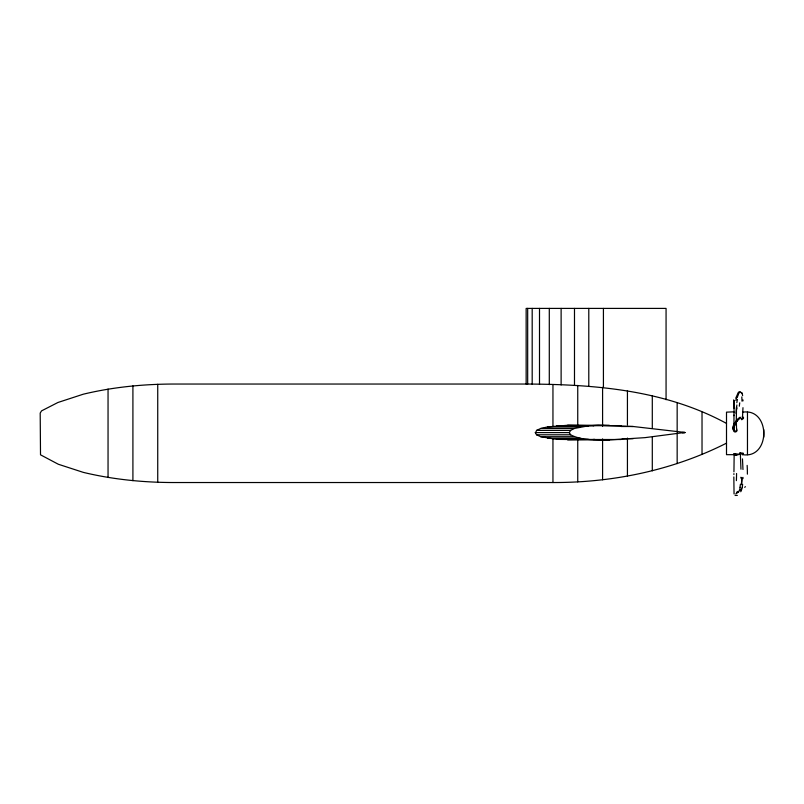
<?xml version="1.0" encoding="UTF-8"?>
<svg xmlns="http://www.w3.org/2000/svg" width="804" height="804" viewBox="0 0 804 804"><rect width="100%" height="100%" fill="white"/><g stroke="black" fill="none" stroke-linecap="round" stroke-linejoin="round"><path stroke-width="1.21" d="M734.072 429.939L734.102 428.813M733.911 473.656L733.901 474.551M735.66 455.335L735.087 454.672L726.504 454.672L726.504 412.15L733.931 411.839A50.139 1.507 86.3 0 1 733.931 412.563M733.841 476.943L734.052 493.907A35.456 3.869 -68.3 0 0 734.183 493.957M742.996 477.395L742.966 478.661M742.976 407.678L742.554 416.07M740.876 477.234L740.846 478.089M742.464 417.366L743.057 418.552M736.494 408.603L736.283 421.567M734.052 408.211L733.941 423.236M742.544 412.221C770.765 407.497 770.885 459.094 742.695 454.672M742.213 454.783L742.795 453.938A1.96 0.633 2.9 0 0 743.047 453.838M742.635 484.259L742.253 487.355M736.595 407.377L736.876 404.985M734.163 406.985L734.444 404.583M740.424 484.209L739.992 487.324M736.524 430.039L736.303 430.743M735.781 398.121L738.313 392.422A6.02 1.98 -75.7 0 1 739.419 391.9M736.554 421.829L737.61 420.05M609.251 439.949C596.387 439.557 582.377 440.914 570.589 434.793L569.332 432.602L570.589 430.401L574.327 428.472L588.448 425.818L598.216 425.266L633.15 426.502L684.887 432.441L644.969 437.647L609.251 439.949L556.69 439.376L540.77 436.723L536.569 434.793L535.595 433.286M593.613 425.728L567.594 425.266L547.534 426.914L540.73 428.472L536.549 430.401L535.454 433.075M736.786 420.653L737.67 419.427M742.293 454.079L742.675 453.969A1.477 0.573 3.1 0 0 740.243 453.928L739.7 453.315M738.313 491.988L735.781 493.917M741.268 419.145L742.876 417.487L742.303 416.633M741.77 419.768L742.926 418.663M726.504 423.427C664.988 389.94 594.679 384.312 526.148 384.041L172.629 384.041C142.579 384.171 112.5 387.176 83.254 394.211L57.938 402.482L41.547 410.874L40.2 413.075L40.512 454.823L58.3 464.24L83.254 472.36C112.5 479.395 142.579 482.41 172.629 482.531L552.951 482.531C612.799 482.722 672.938 470.25 726.504 443.155M739.78 454.19L736.253 455.305M738.233 453.888L735.087 454.672M734.092 429.426L733.57 429.406A2.925 2.874 28.1 0 0 733.419 430.07A1.879 1.829 -41 0 0 737.087 430.502L736.514 428.05M737.348 495.405L735.077 495.435M567.664 439.929L594.87 439.396M733.459 430.07L734.193 430.431M733.549 454.109L734.152 454.662L733.962 470.501A50.139 3.517 -89.7 0 1 733.921 471.817M567.594 425.266L609.251 425.246M556.629 425.818L588.448 425.818M593.02 425.698L621.07 425.698M620.949 426.502L633.15 426.502M547.534 426.914L580.367 426.914M540.73 428.472L574.327 428.472M536.549 430.401L570.589 430.401M682.405 432.441L684.887 432.441M535.142 432.602L569.332 432.602M682.405 432.753L684.887 432.753M536.569 434.793L570.589 434.793M540.77 436.723L574.327 436.723M547.584 438.28L580.367 438.28M622.195 438.693L633.15 438.693M556.69 439.376L588.448 439.376M593.091 439.507L621.07 439.507M742.434 416.683L742.494 416.713A1.94 1.276 2.7 0 1 743.177 418.613M742.253 393.729L742.635 395.668M734.444 408.482L734.163 406.201M734.052 405.085L733.71 399.92L733.811 407.538M742.474 458.883L742.976 469.486M740.353 453.958L740.956 469.204M742.966 399.889L742.996 400.915M734.062 427.487L733.962 423.788M736.424 424.06L736.434 424.653M736.504 427.648L736.444 425.055M763.8 429.688L763.8 437.135M747.469 412.15L747.469 454.672M702.023 412.191L702.023 454.391M677.159 402.955L677.159 432.381M677.159 434.2L677.159 463.627M666.064 399.729L666.064 308.404L526.148 308.404L526.148 384.041M652.295 395.789L652.295 428.029M652.295 437.336L652.295 470.842M627.432 390.654L627.432 425.004M627.432 438.069L627.432 476.189M603.422 308.404L603.422 387.397M602.588 387.287L602.588 426.271M602.588 438.924L602.588 479.817M588.789 308.404L588.789 386.262M577.744 385.397L577.744 425.246M577.744 439.949L577.744 481.877M574.488 308.404L574.488 385.327M561.122 308.404L561.122 384.965M552.951 384.674L552.951 426.261M552.951 438.924L552.951 482.531M549.293 308.404L549.293 384.644M539.504 308.404L539.504 384.463M532.188 308.404L532.188 384.262M527.675 308.404L527.675 384.111M157.735 384.302L157.735 482.279M132.911 385.88L132.911 480.691M108.048 389.066L108.048 477.506M732.555 428.964A19.175 12.372 89.2 0 1 733.65 424.813M733.107 428.944A19.467 12.331 89.7 0 1 733.429 427.346M733.771 428.924A18.793 15.638 65.4 0 1 740.745 417.889M732.987 428.622A19.778 16.271 65.7 0 1 740.182 417.165M736.404 430.823A1.236 1.226 83.9 0 1 734.293 430.401M736.826 402.703A45.265 28.693 72.7 0 1 737.449 399.427M733.64 404.171A57.697 41.647 62.8 0 1 734.213 401.035M733.71 407.839A35.456 13.226 84.5 0 1 733.841 406.593M733.931 423.437A50.139 2.02 -86.7 0 1 733.941 423.999M736.152 425.155A26.994 1.146 -86.4 0 1 736.474 422.944M736.866 409.025A33.265 11.186 85.9 0 1 736.956 407.829M739.328 406.191A56.843 38.522 68.3 0 1 739.73 402.824M735.861 400.442A44.26 31.316 65.7 0 1 736.886 397.065M737.348 397.146A28.864 17.206 76.8 0 1 738.263 394.885M738.243 394.392A13.407 6.804 84.1 0 1 740.504 391.659M740.796 392.603A4.985 1.648 -80.7 0 1 741.861 393.045M741.891 392.945A8.593 2.794 -76.2 0 1 742.223 393.799M741.79 396.935A47.557 16.422 -74 0 1 741.981 401.156M736.444 407.055A104.54 41.778 -70.3 0 1 736.052 413.377M733.72 405.598A35.456 9.357 73.2 0 1 733.62 404.462M733.962 415.095A21.477 0.764 90 0 1 733.881 415.658M735.68 453.707A18.934 5.618 -50.3 0 1 733.761 453.958M736.223 454.391A19.125 5.698 -51.4 0 1 734.323 454.612M736.414 455.054A18.994 5.517 -49.4 0 1 735.791 455.144M740.182 453.325A2.09 0.593 -5.3 0 1 743.268 453.225A1.96 0.633 2.9 0 1 743.419 453.456M740.635 452.612A19.075 1.538 -26.5 0 1 739.71 452.984M734.233 454.431A1.206 0.513 3.4 0 1 736.062 454.109M747.147 465.385A101.585 57.948 -73.6 0 1 747.388 474.149M741.79 477.496A45.878 19.768 -78.5 0 1 741.419 483.867M740.182 487.324A6.02 2.201 -79.6 0 1 738.343 492.36M737.047 492.641A45.265 5.306 -48 0 1 737.61 491.495M738.193 491.395A57.697 5.035 -38.2 0 1 737.057 491.947M745.459 486.721A44.26 4.492 -40.3 0 1 744.655 487.264M741.358 490.008A28.854 4.03 -52.1 0 1 741.117 490.209M741.63 488.721A13.407 2.382 -60.6 0 1 740.182 490.581M740.755 491.736A4.985 1.487 -77.2 0 0 741.77 489.023A8.593 3.075 -79.6 0 0 742.203 487.355M741.921 479.345A47.557 18.864 -79.3 0 1 741.579 484.681M736.564 473.486A104.54 48.903 -77.5 0 1 736.384 480.631"/></g></svg>
